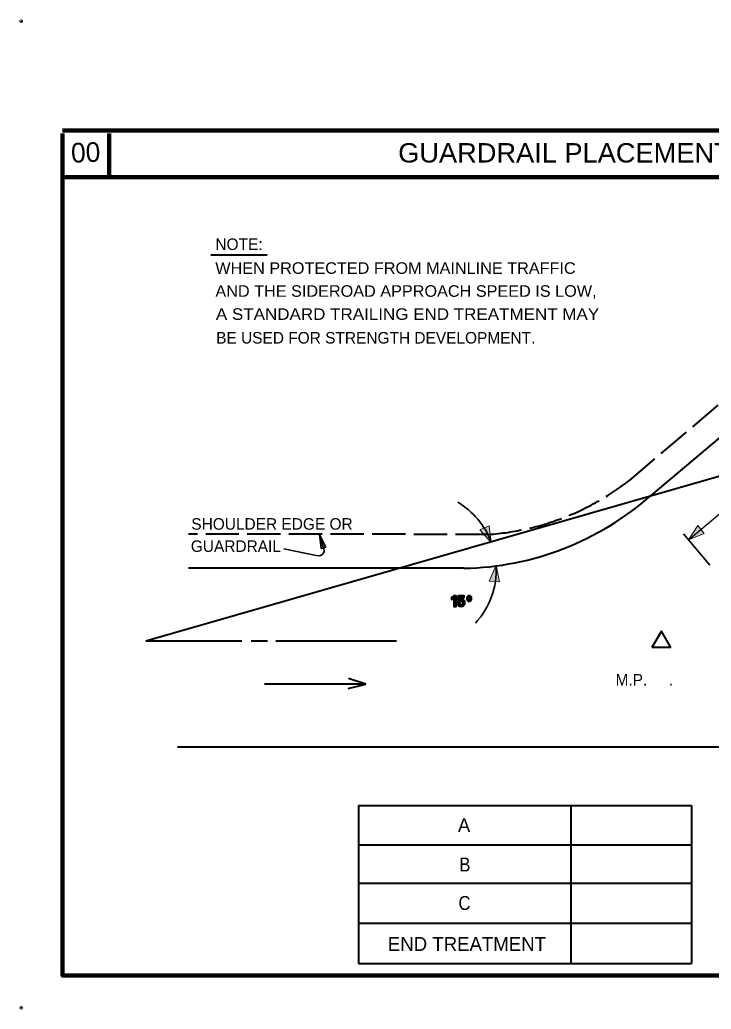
# Model space of a CAD drawing. Extents: x -8731 to 7720, y -68357 to -56618.
# Drawn here: x 6125 to 6960, y -68357 to -67161 of the extents above; entities that cross this region are included whole.
import ezdxf
from ezdxf.enums import TextEntityAlignment as Align

# ---------------------------------------------------------------- set-up
doc = ezdxf.new("R2010")
doc.units = 0
doc.header["$LTSCALE"] = 6.7
doc.header["$PDMODE"] = 32
doc.header["$PDSIZE"] = 3.35
doc.linetypes.add('LONG_DASHED', pattern=[7.5, 6, -1.5])
doc.layers.add('1', color=7, linetype='Continuous', lineweight=13)
doc.layers.add('3', color=7, linetype='Continuous', lineweight=40)

msp = doc.modelspace()

# ---------------------------------------------------------------- hatches: boundary and pattern name
at = {"layer": '1'}
for points in [[(6694.2, -67792.98), (6680.42, -67777.48), (6691.74, -67772.78)], [(6932.52, -67789.7), (6943.78, -67772.3), (6951.34, -67781.94)], [(6494.38, -67798.62), (6486.74, -67783.3), (6489, -67800.26)], [(6700.02, -67820.5), (6691.86, -67839.56), (6704.08, -67840.44)]]:
    msp.add_hatch(color=256, dxfattribs=at).paths.add_polyline_path(points)
at = {"layer": '3'}
for points in [[(6646.1, -67861.56), (6646.1, -67861.94), (6647.02, -67861.56), (6648.02, -67861), (6649, -67860.36), (6651.7, -67860.36), (6651.7, -67859.4), (6651.7, -67858.9), (6651.7, -67858.14), (6651.7, -67857.5), (6649.24, -67857.5), (6648.44, -67858.14), (6647.18, -67858.9), (6646.1, -67859.4), (6646.1, -67860.36), (6646.1, -67861)], [(6653.86, -67864.32), (6653.84, -67864.98), (6656.52, -67864.98), (6656.86, -67864.32), (6656.86, -67864.32), (6656.86, -67864.32), (6656.88, -67864.3), (6657.42, -67863.86), (6657.54, -67863.84), (6658.08, -67863.68), (6661.94, -67863.68), (6661.54, -67863), (6661.08, -67862.66), (6656.36, -67862.66), (6656.38, -67862.12), (6656.4, -67862.08), (6656.56, -67859.56), (6661.76, -67859.56), (6661.76, -67857.5), (6654.14, -67857.5), (6654.06, -67859.56), (6653.96, -67862.08), (6653.96, -67862.12), (6653.94, -67862.66), (6653.92, -67863), (6653.9, -67863.68), (6653.88, -67863.84), (6653.88, -67863.86), (6653.86, -67864.3), (6653.86, -67864.32)], [(6664.94, -67861.86), (6664.96, -67861.98), (6666.82, -67861.98), (6666.78, -67861.86), (6666.66, -67861.44), (6666.66, -67861.36), (6666.6, -67860.66), (6666.6, -67860.64), (6666.6, -67860.56), (6666.6, -67860.5), (6666.66, -67859.84), (6666.7, -67859.72), (6666.82, -67859.3), (6666.88, -67859.14), (6666.9, -67859.12), (6666.9, -67859.12), (6666.92, -67859.08), (6667.24, -67858.72), (6667.32, -67858.72), (6667.66, -67858.62), (6670.04, -67858.62), (6669.78, -67858.16), (6669.74, -67858.06), (6668.82, -67857.48), (6668.76, -67857.44), (6667.66, -67857.28), (6666.72, -67857.44), (6666.52, -67857.48), (6665.68, -67858.06), (6665.54, -67858.16), (6665.3, -67858.62), (6665.26, -67858.72), (6665.26, -67858.72), (6665.06, -67859.08), (6665.06, -67859.12), (6665.04, -67859.14), (6664.96, -67859.3), (6664.9, -67859.72), (6664.9, -67859.84), (6664.82, -67860.5), (6664.8, -67860.56), (6664.78, -67860.64), (6664.78, -67860.66), (6664.88, -67861.36), (6664.9, -67861.44)], [(6649, -67861.94), (6649, -67870.24), (6651.7, -67870.24), (6651.7, -67861.94), (6651.7, -67861.56), (6651.7, -67861), (6651.7, -67860.36), (6649, -67860.36), (6649, -67861), (6649, -67861.56)], [(6656, -67870.14), (6657.78, -67870.44), (6659.58, -67870.14), (6659.58, -67870.14), (6659.64, -67870.12), (6660.92, -67869.34), (6661.22, -67869.16), (6661.72, -67868.4), (6658.06, -67868.4), (6657.28, -67868.24), (6657.24, -67868.22), (6657.2, -67868.16), (6656.74, -67867.72), (6656.7, -67867.64), (6656.7, -67867.6), (6656.56, -67867.04), (6653.82, -67867.04), (6653.9, -67867.6), (6653.9, -67867.64), (6653.92, -67867.72), (6653.98, -67868.16), (6653.98, -67868.22), (6654, -67868.24), (6654.1, -67868.4), (6654.58, -67869.16), (6654.7, -67869.34), (6655.98, -67870.12)], [(6657.22, -67862.12), (6656.36, -67862.66), (6661.08, -67862.66), (6660.28, -67862.12), (6660.1, -67862.08), (6657.26, -67862.08)], [(6658.7, -67861.8), (6657.26, -67862.08), (6660.1, -67862.08), (6658.72, -67861.8)], [(6658.58, -67868.24), (6658.06, -67868.4), (6661.72, -67868.4), (6661.82, -67868.24), (6661.84, -67868.22), (6661.86, -67868.16), (6662.16, -67867.72), (6662.22, -67867.64), (6662.22, -67867.6), (6662.38, -67866.76), (6662.52, -67865.9), (6662.54, -67865.8), (6662.42, -67865.08), (6662.42, -67864.98), (6662.32, -67864.32), (6662.32, -67864.32), (6662.3, -67864.3), (6662.06, -67863.86), (6662.02, -67863.84), (6661.94, -67863.68), (6658.08, -67863.68), (6658.84, -67863.84), (6658.88, -67863.86), (6659.38, -67864.3), (6659.38, -67864.32), (6659.4, -67864.32), (6659.7, -67864.98), (6659.74, -67865.08), (6659.82, -67865.8), (6659.84, -67865.9), (6659.74, -67866.76), (6659.42, -67867.6), (6659.38, -67867.64), (6659.3, -67867.72), (6658.82, -67868.16), (6658.68, -67868.22)], [(6665.42, -67862.96), (6665.5, -67863.08), (6669.72, -67863.08), (6669.86, -67862.96), (6670, -67862.64), (6667.7, -67862.64), (6667.22, -67862.54), (6667.18, -67862.48), (6666.86, -67862.12), (6666.84, -67862.04), (6666.82, -67861.98), (6664.96, -67861.98), (6664.98, -67862.04), (6665.02, -67862.12), (6665.2, -67862.48), (6665.22, -67862.54), (6665.28, -67862.64)], [(6667.54, -67863.94), (6667.76, -67863.98), (6667.9, -67863.94), (6668.04, -67863.92), (6668.56, -67863.8), (6668.98, -67863.72), (6669.72, -67863.08), (6665.48, -67863.08), (6666.34, -67863.72), (6666.46, -67863.8), (6667.3, -67863.92)], [(6668.02, -67862.54), (6667.7, -67862.64), (6670, -67862.64), (6670.06, -67862.54), (6670.08, -67862.48), (6670.26, -67862.12), (6670.28, -67862.04), (6670.3, -67861.98), (6670.36, -67861.86), (6670.42, -67861.44), (6670.42, -67861.36), (6670.52, -67860.66), (6670.52, -67860.64), (6670.54, -67860.56), (6670.54, -67860.5), (6670.44, -67859.84), (6670.42, -67859.72), (6670.36, -67859.3), (6670.34, -67859.14), (6670.34, -67859.12), (6670.3, -67859.08), (6670.3, -67859.08), (6670.1, -67858.72), (6670.1, -67858.72), (6670.1, -67858.72), (6670.04, -67858.62), (6667.66, -67858.62), (6668.06, -67858.72), (6668.1, -67858.72), (6668.42, -67859.08), (6668.44, -67859.12), (6668.46, -67859.14), (6668.5, -67859.3), (6668.66, -67859.72), (6668.66, -67859.84), (6668.72, -67860.5), (6668.74, -67860.56), (6668.72, -67860.64), (6668.72, -67860.66), (6668.66, -67861.36), (6668.66, -67861.44), (6668.54, -67861.86), (6668.5, -67861.98), (6668.48, -67862.04), (6668.42, -67862.12), (6668.14, -67862.48)]]:
    msp.add_hatch(color=256, dxfattribs=at).paths.add_polyline_path(points)

# ---------------------------------------------------------------- linework, layer by layer
at = {"layer": '1', "lineweight": 100}
for p, q in [((7668.72, -67295.06), (6176.5, -67295.06)), ((6232.74, -67298.56), (6232.74, -67351.3)), ((7668.72, -67351.3), (6176.5, -67351.3))]:
    msp.add_line(p, q, dxfattribs=at)
at = {"layer": '1', "lineweight": 35}
for p, q in [((6486.74, -67783.3), (6492.14, -67800.94)), ((6443.82, -67800.68), (6484.94, -67808.9))]:
    msp.add_line(p, q, dxfattribs=at)
at = {"layer": '1', "lineweight": 40}
for p, q in [((6420.4, -67963.94), (6541.74, -67963.94)), ((6521.4, -67969.56), (6542.62, -67964.04)), ((6542.62, -67964.04), (6521.7, -67957.48))]:
    msp.add_line(p, q, dxfattribs=at)
at = {"layer": '1', "lineweight": 100}
msp.add_lwpolyline([(6176.5, -67298.56), (6176.5, -68316.48), (7667.26, -68316.48)], dxfattribs=at)
at = {"layer": '1'}
for points in [[(6694.2, -67792.98), (6680.42, -67777.48), (6691.74, -67772.78)], [(6932.52, -67789.7), (6943.78, -67772.3), (6951.34, -67781.94)], [(6700.02, -67820.5), (6691.86, -67839.56), (6704.08, -67840.44)]]:
    msp.add_lwpolyline(points, close=True, dxfattribs=at)
at = {"layer": '1', "lineweight": 35}
msp.add_lwpolyline([(6494.38, -67798.62), (6486.74, -67783.3), (6489, -67800.26)], close=True, dxfattribs=at)
msp.add_arc((6486.18, -67802.77), 6.25, 258.68994, 17.0378, dxfattribs=at)
at = {"layer": '1'}
for p in [(6126.54, -67162.84), (6126.54, -68355.44)]:
    msp.add_point(p, dxfattribs=at)
at = {"layer": '3', "linetype": 'LONG_DASHED'}
for p, q in [((6861.06, -67717.98), (7194.82, -67435.98)), ((6691.1, -67783.24), (6328.56, -67782.78))]:
    msp.add_line(p, q, dxfattribs=at)
at = {"layer": '3'}
for p, q in [((6355.7, -67445.44), (6423.66, -67445.44)), ((6887.3, -67735.98), (7215.06, -67460.12)), ((7409.9, -67586.28), (6277.1, -67912.24)), ((6661.1, -67824.18), (6328.56, -67824.18)), ((6393.22, -67912.24), (6277.1, -67912.24)), ((6423.96, -67912.24), (6404.46, -67912.24)), ((6579.96, -67912.24), (6434.02, -67912.24)), ((6911.3, -67920.04), (6888.36, -67920.04)), ((7545.74, -68040.56), (6315.44, -68040.56)), ((6533.9, -68110.98), (6936.06, -68110.98)), ((6533.9, -68110.98), (6533.9, -68301.78)), ((6790.26, -68110.98), (6790.26, -68301.78)), ((6936.06, -68110.98), (6936.06, -68301.78)), ((6533.9, -68301.78), (6936.06, -68301.78))]:
    msp.add_line(p, q, dxfattribs=at)
at = {"layer": '3', "lineweight": 25}
msp.add_line((6932.62, -67789.68), (7244.76, -67527.04), dxfattribs=at)
at = {"layer": '3', "lineweight": 35}
msp.add_line((6958.42, -67820.44), (6926.62, -67782.48), dxfattribs=at)
at = {"layer": '3'}
for points in [[(6646.1, -67861.56), (6646.1, -67861.94), (6647.02, -67861.56), (6648.02, -67861), (6649, -67860.36), (6651.7, -67860.36), (6651.7, -67859.4), (6651.7, -67858.9), (6651.7, -67858.14), (6651.7, -67857.5), (6649.24, -67857.5), (6648.44, -67858.14), (6647.18, -67858.9), (6646.1, -67859.4), (6646.1, -67860.36), (6646.1, -67861)], [(6653.86, -67864.32), (6653.84, -67864.98), (6656.52, -67864.98), (6656.86, -67864.32), (6656.86, -67864.32), (6656.86, -67864.32), (6656.88, -67864.3), (6657.42, -67863.86), (6657.54, -67863.84), (6658.08, -67863.68), (6661.94, -67863.68), (6661.54, -67863), (6661.08, -67862.66), (6656.36, -67862.66), (6656.38, -67862.12), (6656.4, -67862.08), (6656.56, -67859.56), (6661.76, -67859.56), (6661.76, -67857.5), (6654.14, -67857.5), (6654.06, -67859.56), (6653.96, -67862.08), (6653.96, -67862.12), (6653.94, -67862.66), (6653.92, -67863), (6653.9, -67863.68), (6653.88, -67863.84), (6653.88, -67863.86), (6653.86, -67864.3), (6653.86, -67864.32)], [(6664.94, -67861.86), (6664.96, -67861.98), (6666.82, -67861.98), (6666.78, -67861.86), (6666.66, -67861.44), (6666.66, -67861.36), (6666.6, -67860.66), (6666.6, -67860.64), (6666.6, -67860.56), (6666.6, -67860.5), (6666.66, -67859.84), (6666.7, -67859.72), (6666.82, -67859.3), (6666.88, -67859.14), (6666.9, -67859.12), (6666.9, -67859.12), (6666.92, -67859.08), (6667.24, -67858.72), (6667.32, -67858.72), (6667.66, -67858.62), (6670.04, -67858.62), (6669.78, -67858.16), (6669.74, -67858.06), (6668.82, -67857.48), (6668.76, -67857.44), (6667.66, -67857.28), (6666.72, -67857.44), (6666.52, -67857.48), (6665.68, -67858.06), (6665.54, -67858.16), (6665.3, -67858.62), (6665.26, -67858.72), (6665.26, -67858.72), (6665.06, -67859.08), (6665.06, -67859.12), (6665.04, -67859.14), (6664.96, -67859.3), (6664.9, -67859.72), (6664.9, -67859.84), (6664.82, -67860.5), (6664.8, -67860.56), (6664.78, -67860.64), (6664.78, -67860.66), (6664.88, -67861.36), (6664.9, -67861.44)], [(6649, -67861.94), (6649, -67870.24), (6651.7, -67870.24), (6651.7, -67861.94), (6651.7, -67861.56), (6651.7, -67861), (6651.7, -67860.36), (6649, -67860.36), (6649, -67861), (6649, -67861.56)], [(6656, -67870.14), (6657.78, -67870.44), (6659.58, -67870.14), (6659.58, -67870.14), (6659.64, -67870.12), (6660.92, -67869.34), (6661.22, -67869.16), (6661.72, -67868.4), (6658.06, -67868.4), (6657.28, -67868.24), (6657.24, -67868.22), (6657.2, -67868.16), (6656.74, -67867.72), (6656.7, -67867.64), (6656.7, -67867.6), (6656.56, -67867.04), (6653.82, -67867.04), (6653.9, -67867.6), (6653.9, -67867.64), (6653.92, -67867.72), (6653.98, -67868.16), (6653.98, -67868.22), (6654, -67868.24), (6654.1, -67868.4), (6654.58, -67869.16), (6654.7, -67869.34), (6655.98, -67870.12)], [(6657.22, -67862.12), (6656.36, -67862.66), (6661.08, -67862.66), (6660.28, -67862.12), (6660.1, -67862.08), (6657.26, -67862.08)], [(6658.7, -67861.8), (6657.26, -67862.08), (6660.1, -67862.08), (6658.72, -67861.8)], [(6658.58, -67868.24), (6658.06, -67868.4), (6661.72, -67868.4), (6661.82, -67868.24), (6661.84, -67868.22), (6661.86, -67868.16), (6662.16, -67867.72), (6662.22, -67867.64), (6662.22, -67867.6), (6662.38, -67866.76), (6662.52, -67865.9), (6662.54, -67865.8), (6662.42, -67865.08), (6662.42, -67864.98), (6662.32, -67864.32), (6662.32, -67864.32), (6662.3, -67864.3), (6662.06, -67863.86), (6662.02, -67863.84), (6661.94, -67863.68), (6658.08, -67863.68), (6658.84, -67863.84), (6658.88, -67863.86), (6659.38, -67864.3), (6659.38, -67864.32), (6659.4, -67864.32), (6659.7, -67864.98), (6659.74, -67865.08), (6659.82, -67865.8), (6659.84, -67865.9), (6659.74, -67866.76), (6659.42, -67867.6), (6659.38, -67867.64), (6659.3, -67867.72), (6658.82, -67868.16), (6658.68, -67868.22)], [(6665.42, -67862.96), (6665.5, -67863.08), (6669.72, -67863.08), (6669.86, -67862.96), (6670, -67862.64), (6667.7, -67862.64), (6667.22, -67862.54), (6667.18, -67862.48), (6666.86, -67862.12), (6666.84, -67862.04), (6666.82, -67861.98), (6664.96, -67861.98), (6664.98, -67862.04), (6665.02, -67862.12), (6665.2, -67862.48), (6665.22, -67862.54), (6665.28, -67862.64)], [(6667.54, -67863.94), (6667.76, -67863.98), (6667.9, -67863.94), (6668.04, -67863.92), (6668.56, -67863.8), (6668.98, -67863.72), (6669.72, -67863.08), (6665.48, -67863.08), (6666.34, -67863.72), (6666.46, -67863.8), (6667.3, -67863.92)], [(6668.02, -67862.54), (6667.7, -67862.64), (6670, -67862.64), (6670.06, -67862.54), (6670.08, -67862.48), (6670.26, -67862.12), (6670.28, -67862.04), (6670.3, -67861.98), (6670.36, -67861.86), (6670.42, -67861.44), (6670.42, -67861.36), (6670.52, -67860.66), (6670.52, -67860.64), (6670.54, -67860.56), (6670.54, -67860.5), (6670.44, -67859.84), (6670.42, -67859.72), (6670.36, -67859.3), (6670.34, -67859.14), (6670.34, -67859.12), (6670.3, -67859.08), (6670.3, -67859.08), (6670.1, -67858.72), (6670.1, -67858.72), (6670.1, -67858.72), (6670.04, -67858.62), (6667.66, -67858.62), (6668.06, -67858.72), (6668.1, -67858.72), (6668.42, -67859.08), (6668.44, -67859.12), (6668.46, -67859.14), (6668.5, -67859.3), (6668.66, -67859.72), (6668.66, -67859.84), (6668.72, -67860.5), (6668.74, -67860.56), (6668.72, -67860.64), (6668.72, -67860.66), (6668.66, -67861.36), (6668.66, -67861.44), (6668.54, -67861.86), (6668.5, -67861.98), (6668.48, -67862.04), (6668.42, -67862.12), (6668.14, -67862.48)]]:
    msp.add_lwpolyline(points, close=True, dxfattribs=at)
for points in [[(6911.3, -67920.04), (6899.76, -67900.24), (6888.36, -67920.04)], [(6533.9, -68158.24), (6790.26, -68158.24), (6936.06, -68158.24)], [(6533.9, -68204.72), (6790.26, -68204.72), (6936.06, -68204.72)], [(6533.9, -68253.04), (6790.26, -68253.04), (6936.06, -68253.04)]]:
    msp.add_lwpolyline(points, dxfattribs=at)
at = {"layer": '3', "linetype": 'LONG_DASHED'}
msp.add_arc((6668.55, -67470.53), 313.51, 274.12584, 307.88139, dxfattribs=at)
at = {"layer": '3'}
msp.add_arc((6654.51, -67473.1), 351.14, 271.07673, 311.52692, dxfattribs=at)
at = {"layer": '3', "lineweight": 35}
for start, end in [(20.78386, 59.30939), (317.26332, 2.84185)]:
    msp.add_arc((6605.24, -67825.97), 95.06, start, end, dxfattribs=at)

# ---------------------------------------------------------------- texts
at = {"layer": '1'}
msp.add_text('00', height=23.78, rotation=2.121, dxfattribs=at).set_placement((6187.18, -67333.94))
at = {"layer": '3'}
for s, height, width, p in [('  GUARDRAIL PLACEMENT AT SKEWED INTERSECTIONS ', 23.4, 1.05, (7017.25, -67333.68)), ('B', 16.8, 0.9, (6662.41, -68190.64)), ('C', 16.8, 0.9, (6661.98, -68237.12))]:
    msp.add_text(s, height=height, dxfattribs=dict(at, width=width)).set_placement(p, align=Align.CENTER)
for s, p in [('NOTE:', (6361.1, -67439.44)), ('BE USED FOR STRENGTH DEVELOPMENT.', (6362.02, -67552.52)), ('SHOULDER EDGE OR', (6332.02, -67777.52)), ('GUARDRAIL', (6331.42, -67804.38)), ('M.P.     .  ', (6844.42, -67965.92))]:
    msp.add_text(s, height=13.95, dxfattribs=at).set_placement(p)
for s, width, p in [('WHEN PROTECTED FROM MAINLINE TRAFFIC', 1.05, (6360.96, -67468.24)), ('AND THE SIDEROAD APPROACH SPEED IS LOW,', 1.05, (6361.1, -67495.98)), ('A STANDARD TRAILING END TREATMENT MAY', 1.1, (6361.7, -67523.88))]:
    msp.add_text(s, height=13.95, dxfattribs=dict(at, width=width)).set_placement(p)
for s, p in [('A', (6661.48, -68143.08)), ('END TREATMENT', (6664.91, -68286.64))]:
    msp.add_text(s, height=16.8, dxfattribs=at).set_placement(p, align=Align.CENTER)

doc.saveas('drawing.dxf')
